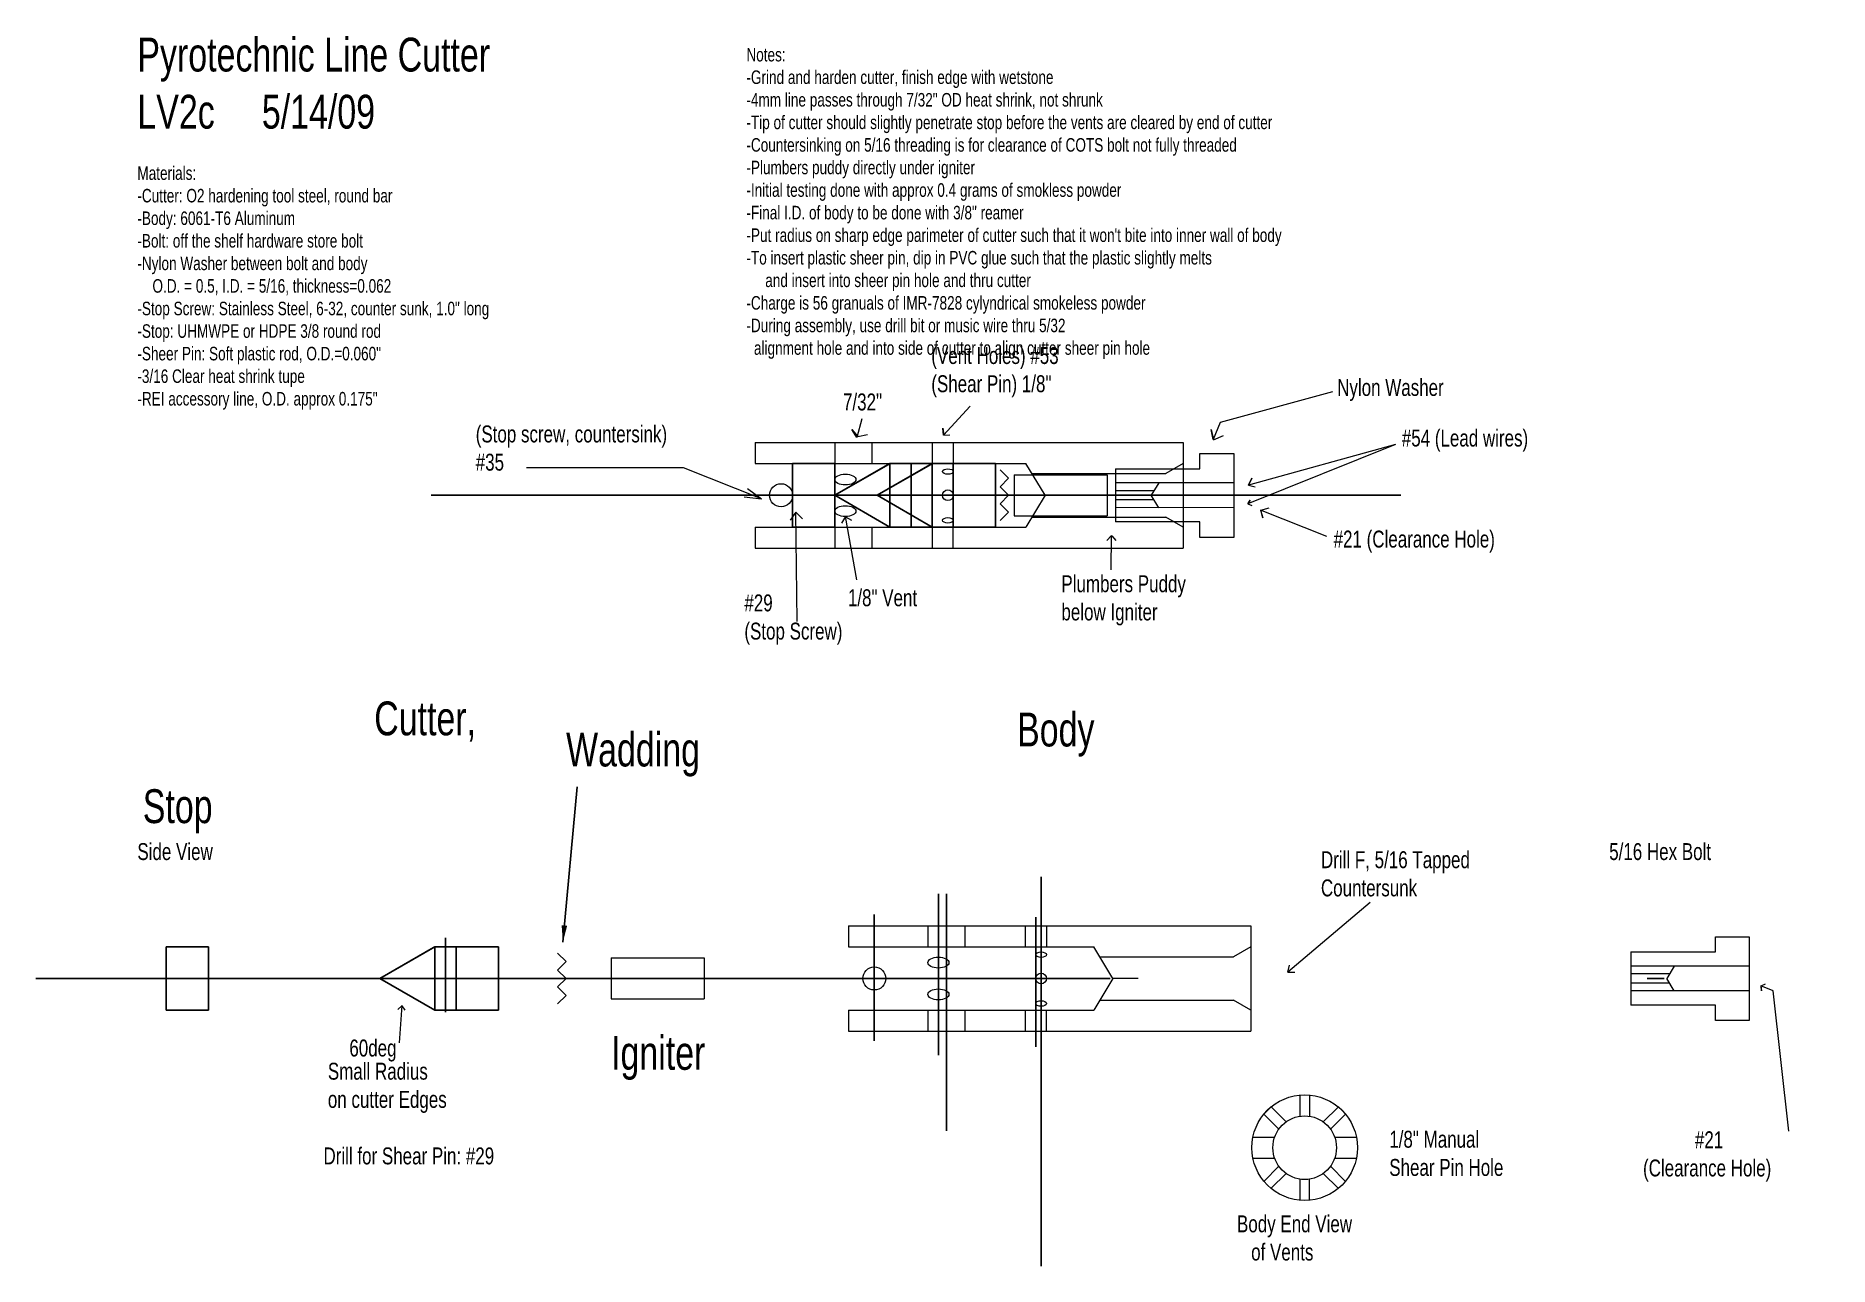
# Model space of a CAD drawing. Header units: inches. Extents: x 0.2 to 10.8, y 0.3 to 7.6.
import ezdxf

# ---------------------------------------------------------------- set-up
doc = ezdxf.new("R2010")
doc.units = ezdxf.units.IN
doc.linetypes.add('DASHDOT2', pattern=[12.7, 6.35, -3.175, 0, -3.175])
for name, color, linetype, lineweight, true_color in [('Body', 5, 'CONTINUOUS', 5, 0x0000ff), ('BoltCap', 7, 'CONTINUOUS', 13, 0x000000), ('Dimension', 7, 'CONTINUOUS', 13, 0xffffff)]:
    doc.layers.add(name, color=color, linetype=linetype, lineweight=lineweight, true_color=true_color)
for name, color, linetype, true_color in [('Center Lines', 7, 'DASHDOT2', 0xffffff), ('CutterOff', 1, 'CONTINUOUS', 0xff0000), ('CutterOn', 12, 'CONTINUOUS', 0xa50000), ('Igniter', 13, 'CONTINUOUS', 0xa55252), ('Stop', 11, 'CONTINUOUS', 0xff7f7f), ('Wadding', 1, 'CONTINUOUS', 0xff0000)]:
    doc.layers.add(name, color=color, linetype=linetype, true_color=true_color)
doc.styles.get("Standard").update_dxf_attribs({"font": 'txt', "width": 0.75})
doc.dimstyles.get("Standard").update_dxf_attribs({"dimtxt": 0.1, "dimasz": 0.1, "dimexe": 0.05, "dimexo": 0.05, "dimgap": 0.05, "dimtad": 1, "dimtxsty": 'Standard', "dimcen": 2.5, "dimadec": 0, "dimazin": 0, "dimtfac": 1, "dimtmove": 0, "dimatfit": 3, "dimfxl": 1, "dimarcsym": 0})

msp = doc.modelspace()

# ---------------------------------------------------------------- linework, layer by layer
at = {"layer": 'Body', "linetype": 'CONTINUOUS', "lineweight": 5}
for p, q in [((4.452, 5.168), (6.982, 5.168)), ((4.452, 5.168), (4.452, 5.043)), ((4.923, 5.168), (4.923, 5.043)), ((5.141, 5.168), (5.141, 5.043)), ((4.452, 5.043), (6.052, 5.043)), ((6.165, 4.856), (6.052, 5.043)), ((6.165, 4.856), (6.052, 4.668)), ((4.452, 4.668), (4.452, 4.543)), ((4.452, 4.668), (6.052, 4.668)), ((4.923, 4.668), (4.923, 4.543)), ((5.141, 4.668), (5.141, 4.543)), ((4.452, 4.543), (6.982, 4.543)), ((5.003, 2.312), (5.003, 2.188)), ((5.003, 2.312), (7.382, 2.312)), ((5.473, 2.312), (5.473, 2.188)), ((5.691, 2.312), (5.691, 2.188)), ((5.003, 2.188), (6.453, 2.188)), ((6.565, 2), (6.453, 2.188)), ((6.565, 2), (6.453, 1.812)), ((5.003, 1.812), (5.003, 1.688)), ((5.003, 1.812), (6.453, 1.812)), ((5.473, 1.812), (5.473, 1.688)), ((5.691, 1.812), (5.691, 1.688)), ((5.003, 1.688), (7.382, 1.688))]:
    msp.add_line(p, q, dxfattribs=at)
at = {"layer": 'Body'}
for p, q in [((5.463, 5.165), (5.463, 5.165)), ((5.463, 5.165), (5.463, 5.165)), ((5.498, 5.168), (5.498, 5.043)), ((5.623, 5.168), (5.623, 5.043)), ((6.982, 5.168), (6.982, 4.543)), ((6.092, 4.984), (6.88, 4.984)), ((6.982, 5.043), (6.88, 4.984)), ((5.498, 4.668), (5.498, 4.543)), ((5.623, 4.543), (5.623, 4.668)), ((6.088, 4.727), (6.879, 4.727)), ((6.982, 4.668), (6.879, 4.727)), ((6.013, 2.31), (6.013, 2.31)), ((6.013, 2.31), (6.013, 2.31)), ((6.048, 2.312), (6.048, 2.188)), ((6.173, 2.312), (6.173, 2.188)), ((7.382, 2.312), (7.382, 1.688)), ((6.492, 2.128), (7.28, 2.128)), ((7.382, 2.188), (7.28, 2.128)), ((6.715, 2), (6.565, 2)), ((6.048, 1.812), (6.048, 1.688)), ((6.173, 1.688), (6.173, 1.812)), ((6.488, 1.872), (7.28, 1.872)), ((7.382, 1.812), (7.28, 1.872)), ((7.671, 1.311), (7.671, 1.185)), ((7.729, 1.311), (7.729, 1.185)), ((7.479, 1.221), (7.458, 1.2)), ((7.548, 1.11), (7.459, 1.199)), ((7.5, 1.242), (7.479, 1.221)), ((7.59, 1.152), (7.501, 1.241)), ((7.81, 1.152), (7.899, 1.241)), ((7.852, 1.11), (7.941, 1.199)), ((7.921, 1.221), (7.9, 1.242)), ((7.942, 1.2), (7.921, 1.221)), ((7.394, 1.062), (7.523, 1.062)), ((7.877, 1.062), (8.006, 1.062)), ((7.394, 0.938), (7.523, 0.938)), ((7.459, 0.801), (7.548, 0.89)), ((7.5, 0.758), (7.59, 0.848)), ((7.899, 0.759), (7.81, 0.848)), ((7.942, 0.8), (7.852, 0.89)), ((7.877, 0.938), (8.006, 0.938)), ((7.671, 0.815), (7.671, 0.688)), ((7.671, 0.815), (7.671, 0.689)), ((7.729, 0.689), (7.729, 0.815))]:
    msp.add_line(p, q, dxfattribs=at)
for centre, radius in [((4.605, 4.856), 0.068), ((5.591, 4.856), 0.0317), ((5.156, 2), 0.068), ((6.142, 2), 0.0317), ((7.7, 1), 0.312), ((7.7, 1), 0.188)]:
    msp.add_circle(centre, radius, dxfattribs=at)
for centre, major_axis, ratio in [((5.591, 4.996), (0.0317, 0), 0.512365), ((4.985, 4.949), (-0.0625, 0), 0.5124), ((4.923, 4.856), (0.0729, 0), 0), ((4.985, 4.762), (-0.0625, 0), 0.5124), ((5.591, 4.708), (0.0317, 0), 0.512365), ((5.535, 2.094), (-0.0625, 0), 0.5124), ((6.142, 2.141), (0.0317, 0), 0.512365), ((5.473, 2), (0.0729, 0), 0), ((5.535, 1.906), (-0.0625, 0), 0.5124), ((6.142, 1.852), (0.0317, 0), 0.512365)]:
    msp.add_ellipse(centre, major_axis=major_axis, ratio=ratio, dxfattribs=at)
at = {"layer": 'BoltCap'}
for p, q in [((7.081, 5.103), (7.281, 5.103)), ((7.081, 5.013), (7.081, 5.103)), ((7.281, 5.103), (7.281, 4.698)), ((6.581, 5.013), (6.581, 4.698)), ((6.581, 5.013), (7.081, 5.013)), ((6.581, 4.929), (6.581, 4.882)), ((7.281, 4.929), (6.581, 4.929)), ((6.809, 4.882), (6.581, 4.882)), ((6.837, 4.929), (6.793, 4.856)), ((6.581, 4.829), (6.581, 4.783)), ((6.809, 4.829), (6.581, 4.829)), ((7.281, 4.782), (6.581, 4.783)), ((6.837, 4.782), (6.793, 4.856)), ((7.441, 4.768), (7.49, 4.781)), ((7.081, 4.698), (6.581, 4.698)), ((7.081, 4.606), (7.081, 4.698)), ((7.281, 4.698), (7.281, 4.606)), ((7.831, 4.612), (7.438, 4.768)), ((7.438, 4.768), (7.452, 4.722)), ((7.452, 4.722), (7.441, 4.768)), ((7.281, 4.606), (7.081, 4.606)), ((10.128, 2.247), (10.328, 2.247)), ((10.128, 2.157), (10.128, 2.247)), ((10.328, 2.247), (10.328, 1.843)), ((9.628, 2.157), (9.628, 1.843)), ((9.628, 2.157), (10.128, 2.157)), ((9.628, 2.073), (9.628, 2.027)), ((10.328, 2.073), (9.628, 2.073)), ((9.856, 2.027), (9.628, 2.027)), ((9.884, 2.073), (9.84, 2)), ((9.628, 1.973), (9.628, 1.927)), ((9.856, 1.973), (9.628, 1.973)), ((10.328, 1.927), (9.628, 1.927)), ((9.884, 1.927), (9.84, 2)), ((10.47, 1.928), (10.397, 1.956)), ((10.397, 1.956), (10.4, 1.928)), ((10.398, 1.956), (10.423, 1.969)), ((10.4, 1.928), (10.398, 1.956)), ((10.562, 1.098), (10.47, 1.928)), ((10.128, 1.843), (9.628, 1.843)), ((10.128, 1.751), (10.128, 1.843)), ((10.328, 1.843), (10.328, 1.751)), ((10.328, 1.751), (10.128, 1.751))]:
    msp.add_line(p, q, dxfattribs=at)
at = {"layer": 'Center Lines'}
for p, q in [((2.537, 4.856), (8.268, 4.856)), ((6.142, 2.6), (6.142, 0.3)), ((5.535, 2.5), (5.535, 1.546)), ((5.582, 2.5), (5.582, 1.1)), ((5.156, 2.379), (5.156, 1.632)), ((6.111, 2.363), (6.111, 1.597)), ((2.621, 2.24), (2.621, 1.8)), ((0.2, 2), (10.8, 2))]:
    msp.add_line(p, q, dxfattribs=at)
at = {"layer": 'CutterOff'}
for p, q in [((4.923, 4.856), (5.248, 5.043)), ((4.923, 4.856), (5.248, 5.043)), ((5.173, 4.856), (5.498, 5.043)), ((5.173, 4.856), (5.498, 5.043)), ((5.173, 4.856), (5.49, 5.038)), ((5.498, 5.043), (5.748, 5.043)), ((5.498, 5.043), (5.498, 4.668)), ((5.623, 5.043), (5.623, 4.668)), ((5.748, 5.043), (5.873, 5.043)), ((5.873, 5.043), (5.873, 4.668)), ((5.173, 4.856), (5.498, 4.668)), ((5.498, 4.668), (5.748, 4.668)), ((5.748, 4.668), (5.873, 4.668)), ((2.234, 2), (2.559, 2.188)), ((2.234, 2), (2.559, 2.188)), ((2.234, 2), (2.55, 2.183)), ((2.559, 2.188), (2.559, 1.812)), ((2.559, 2.188), (2.934, 2.188)), ((2.684, 2.188), (2.684, 1.812)), ((2.934, 2.188), (2.934, 1.812)), ((2.234, 2), (2.559, 1.812)), ((2.934, 1.812), (2.559, 1.812))]:
    msp.add_line(p, q, dxfattribs=at)
at = {"layer": 'CutterOn'}
for p, q in [((4.923, 4.856), (5.24, 5.038)), ((5.248, 5.043), (5.498, 5.043)), ((5.248, 5.043), (5.248, 4.668)), ((5.373, 5.043), (5.373, 4.668)), ((5.498, 5.043), (5.623, 5.043)), ((5.623, 5.043), (5.623, 4.668)), ((4.923, 4.856), (5.248, 4.668)), ((5.248, 4.668), (5.498, 4.668)), ((5.498, 4.668), (5.623, 4.668))]:
    msp.add_line(p, q, dxfattribs=at)
at = {"layer": 'Dimension'}
for p, q in [((7.864, 5.467), (7.201, 5.286)), ((5.083, 5.307), (5.053, 5.198)), ((5.722, 5.382), (5.566, 5.212)), ((5.053, 5.198), (5.024, 5.245)), ((5.024, 5.245), (5.059, 5.204)), ((5.059, 5.204), (5.115, 5.216)), ((5.566, 5.212), (5.562, 5.253)), ((5.562, 5.253), (5.567, 5.212)), ((5.567, 5.212), (5.602, 5.214)), ((7.159, 5.185), (7.147, 5.244)), ((7.147, 5.244), (7.161, 5.183)), ((7.201, 5.286), (7.159, 5.185)), ((7.161, 5.183), (7.22, 5.209)), ((8.237, 5.156), (7.363, 4.806)), ((8.237, 5.156), (7.367, 4.916)), ((7.367, 4.916), (7.387, 4.956)), ((7.387, 4.956), (7.367, 4.916)), ((7.367, 4.916), (7.407, 4.906)), ((7.363, 4.806), (7.377, 4.826)), ((7.377, 4.826), (7.363, 4.806)), ((7.363, 4.806), (7.387, 4.796)), ((4.693, 4.756), (4.659, 4.709)), ((4.701, 4.109), (4.693, 4.756)), ((4.693, 4.756), (4.731, 4.716)), ((4.985, 4.73), (4.962, 4.691)), ((5.052, 4.357), (4.985, 4.73)), ((4.986, 4.728), (5.021, 4.708)), ((6.559, 4.619), (6.53, 4.589)), ((6.557, 4.415), (6.559, 4.619)), ((6.56, 4.617), (6.584, 4.589)), ((8.088, 2.45), (7.601, 2.038)), ((7.601, 2.038), (7.611, 2.078)), ((7.601, 2.038), (7.641, 2.038)), ((2.365, 1.84), (2.34, 1.817)), ((2.34, 1.817), (2.364, 1.839)), ((2.349, 1.619), (2.365, 1.84)), ((2.364, 1.839), (2.381, 1.813))]:
    msp.add_line(p, q, dxfattribs=at)
at = {"layer": 'Dimension', "linetype": 'CONTINUOUS', "lineweight": 13}
for p, q in [((4.028, 5.018), (3.1, 5.018)), ((4.489, 4.834), (4.028, 5.018)), ((4.407, 4.896), (4.489, 4.834)), ((4.387, 4.846), (4.489, 4.834))]:
    msp.add_line(p, q, dxfattribs=at)
at = {"layer": 'Igniter', "color": 13, "linetype": 'CONTINUOUS', "lineweight": 5, "true_color": 0xa55252}
for p, q in [((5.982, 4.977), (5.982, 4.734)), ((5.982, 4.977), (6.532, 4.977)), ((6.532, 4.977), (6.532, 4.734)), ((5.982, 4.734), (6.532, 4.734)), ((3.6, 2.122), (3.6, 1.879)), ((3.6, 2.122), (4.15, 2.122)), ((4.15, 2.122), (4.15, 1.879)), ((3.6, 1.879), (4.15, 1.879))]:
    msp.add_line(p, q, dxfattribs=at)
at = {"layer": 'Stop'}
for p, q in [((4.673, 5.043), (4.923, 5.043)), ((4.673, 5.043), (4.673, 4.668)), ((4.923, 5.043), (4.923, 4.668)), ((4.923, 5.043), (4.923, 4.668)), ((4.673, 4.668), (4.923, 4.668)), ((0.971, 2.188), (1.221, 2.188)), ((0.971, 2.188), (0.971, 1.812)), ((1.221, 2.188), (1.221, 1.812)), ((0.971, 1.812), (1.221, 1.812))]:
    msp.add_line(p, q, dxfattribs=at)
at = {"layer": 'Wadding', "color": 1, "linetype": 'CONTINUOUS', "lineweight": 5, "true_color": 0xff0000}
for p, q in [((5.9, 5.006), (5.95, 4.956)), ((5.95, 4.956), (5.9, 4.906)), ((5.9, 4.906), (5.95, 4.856)), ((5.95, 4.856), (5.9, 4.806)), ((5.9, 4.806), (5.95, 4.756)), ((5.95, 4.756), (5.9, 4.706)), ((3.284, 2.15), (3.334, 2.1)), ((3.334, 2.1), (3.284, 2.05)), ((3.284, 2.05), (3.334, 2)), ((3.334, 2), (3.284, 1.95)), ((3.284, 1.95), (3.334, 1.9)), ((3.334, 1.9), (3.284, 1.85))]:
    msp.add_line(p, q, dxfattribs=at)

# ---------------------------------------------------------------- texts
at = {"layer": 'BoltCap', "char_height": 0.1, "width": 100, "attachment_point": 1}
for s, insert in [('Nylon\\~Washer', (7.892, 5.543)), ('5/16\\~Hex\\~Bolt', (9.5, 2.8))]:
    msp.add_mtext(s, dxfattribs=dict(at, insert=insert))
at = {"layer": 'Dimension', "linetype": 'CONTINUOUS', "lineweight": 13, "width": 100, "attachment_point": 7}
for s, insert, char_height in [('Pyrotechnic\\~Line\\~Cutter', (0.8, 7.3), 0.2), ('LV2c\\~\\~\\~\\~\\~5/14/09', (0.8, 7.02), 0.2), ('(Vent\\~Holes)\\~#53\\P(Shear\\~Pin)\\~1/8"', (5.493, 5.435), 0.1), ('7/32"', (4.971, 5.356), 0.1), ('(Stop\\~screw,\\~countersink)\\P#35', (2.8, 5), 0.1), ('#54\\~(Lead\\~wires)', (8.274, 5.114), 0.1), ('#21\\~(Clearance\\~Hole)', (7.871, 4.517), 0.1), ('#29\\P(Stop\\~Screw)', (4.388, 3.973), 0.1), ('Cutter,', (2.2, 3.4), 0.2), ('Body', (6, 3.311), 0.2), ('Wadding', (3.334, 3.193), 0.2), ('Stop', (0.832, 2.858), 0.2), ('Igniter', (3.6, 1.4), 0.2), ('\\~\\~\\~\\~\\~\\~\\~\\~\\~\\~\\~#21\\P(Clearance\\~Hole)', (9.7, 0.8), 0.1), ('Drill\\~for\\~Shear\\~Pin:\\~#29', (1.9, 0.9), 0.1)]:
    msp.add_mtext(s, dxfattribs=dict(at, insert=insert, char_height=char_height))
at = {"layer": 'Dimension', "width": 100, "attachment_point": 1}
for s, insert, char_height in [('Notes:\\P-Grind\\~and\\~harden\\~cutter,\\~finish\\~edge\\~with\\~wetstone\\P-4mm\\~line\\~passes\\~through\\~7/32"\\~OD\\~heat\\~shrink,\\~not\\~shrunk\\P-Tip\\~of\\~cutter\\~should\\~slightly\\~penetrate\\~stop\\~before\\~the\\~vents\\~are\\~cleared\\~by\\~end\\~of\\~cutter\\P-Countersinking\\~on\\~5/16\\~threading\\~is\\~for\\~clearance\\~of\\~COTS\\~bolt\\~not\\~fully\\~threaded\\P-Plumbers\\~puddy\\~directly\\~under\\~igniter\\P-Initial\\~testing\\~done\\~with\\~approx\\~0.4\\~grams\\~of\\~smokless\\~powder\\P-Final\\~I.D.\\~of\\~body\\~to\\~be\\~done\\~with\\~3/8"\\~reamer\\P-Put\\~radius\\~on\\~sharp\\~edge\\~parimeter\\~of\\~cutter\\~such\\~that\\~it\\~won\'t\\~bite\\~into\\~inner\\~wall\\~of\\~body\\P-To\\~insert\\~plastic\\~sheer\\~pin,\\~dip\\~in\\~PVC\\~glue\\~such\\~that\\~the\\~plastic\\~slightly\\~melts\\~\\P\\~\\~\\~\\~\\~and\\~insert\\~into\\~sheer\\~pin\\~hole\\~and\\~thru\\~cutter\\P-Charge\\~is\\~56\\~granuals\\~of\\~IMR-7828\\~cylyndrical\\~smokeless\\~powder\\P-During\\~assembly,\\~use\\~drill\\~bit\\~or\\~music\\~wire\\~thru\\~5/32\\~\\P\\~\\~alignment\\~hole\\~and\\~into\\~side\\~of\\~cutter\\~to\\~align\\~cutter\\~sheer\\~pin\\~hole', (4.4, 7.5), 0.08), ('Materials:\\P-Cutter:\\~O2\\~hardening\\~tool\\~steel,\\~round\\~bar\\P-Body:\\~6061-T6\\~Aluminum\\P-Bolt:\\~off\\~the\\~shelf\\~hardware\\~store\\~bolt\\P-Nylon\\~Washer\\~between\\~bolt\\~and\\~body\\P\\~\\~\\~\\~O.D.\\~=\\~0.5,\\~I.D.\\~=\\~5/16,\\~thickness=0.062\\P-Stop\\~Screw:\\~Stainless\\~Steel,\\~6-32,\\~counter\\~sunk,\\~1.0"\\~long\\P-Stop:\\~UHMWPE\\~or\\~HDPE\\~3/8\\~round\\~rod\\P-Sheer\\~Pin:\\~Soft\\~plastic\\~rod,\\~O.D.=0.060"\\P-3/16\\~Clear\\~heat\\~shrink\\~tupe\\P-REI\\~accessory\\~line,\\~O.D.\\~approx\\~0.175"\\P\\P', (0.8, 6.8), 0.08), ('Plumbers\\~Puddy\\Pbelow\\~Igniter', (6.262, 4.383), 0.1), ('1/8"\\~Vent', (5, 4.3), 0.1), ('Side\\~View', (0.8, 2.8), 0.1), ('Drill\\~F,\\~5/16\\~Tapped\\PCountersunk', (7.796, 2.752), 0.1), ('60deg', (2.053, 1.639), 0.1), ('Small\\~Radius\\Pon\\~cutter\\~Edges', (1.926, 1.502), 0.1), ('1/8"\\~Manual\\PShear\\~Pin\\~Hole', (8.2, 1.1), 0.1), ('Body\\~End\\~View\\~\\P\\~\\~\\~of\\~Vents', (7.3, 0.6), 0.1)]:
    msp.add_mtext(s, dxfattribs=dict(at, insert=insert, char_height=char_height))

# ---------------------------------------------------------------- leaders
at = {"layer": 'Dimension', "linetype": 'CONTINUOUS', "lineweight": 13}
msp.add_leader([(3.315, 2.214), (3.399, 3.132)], dimstyle='Standard', dxfattribs=at)

doc.saveas('drawing.dxf')
